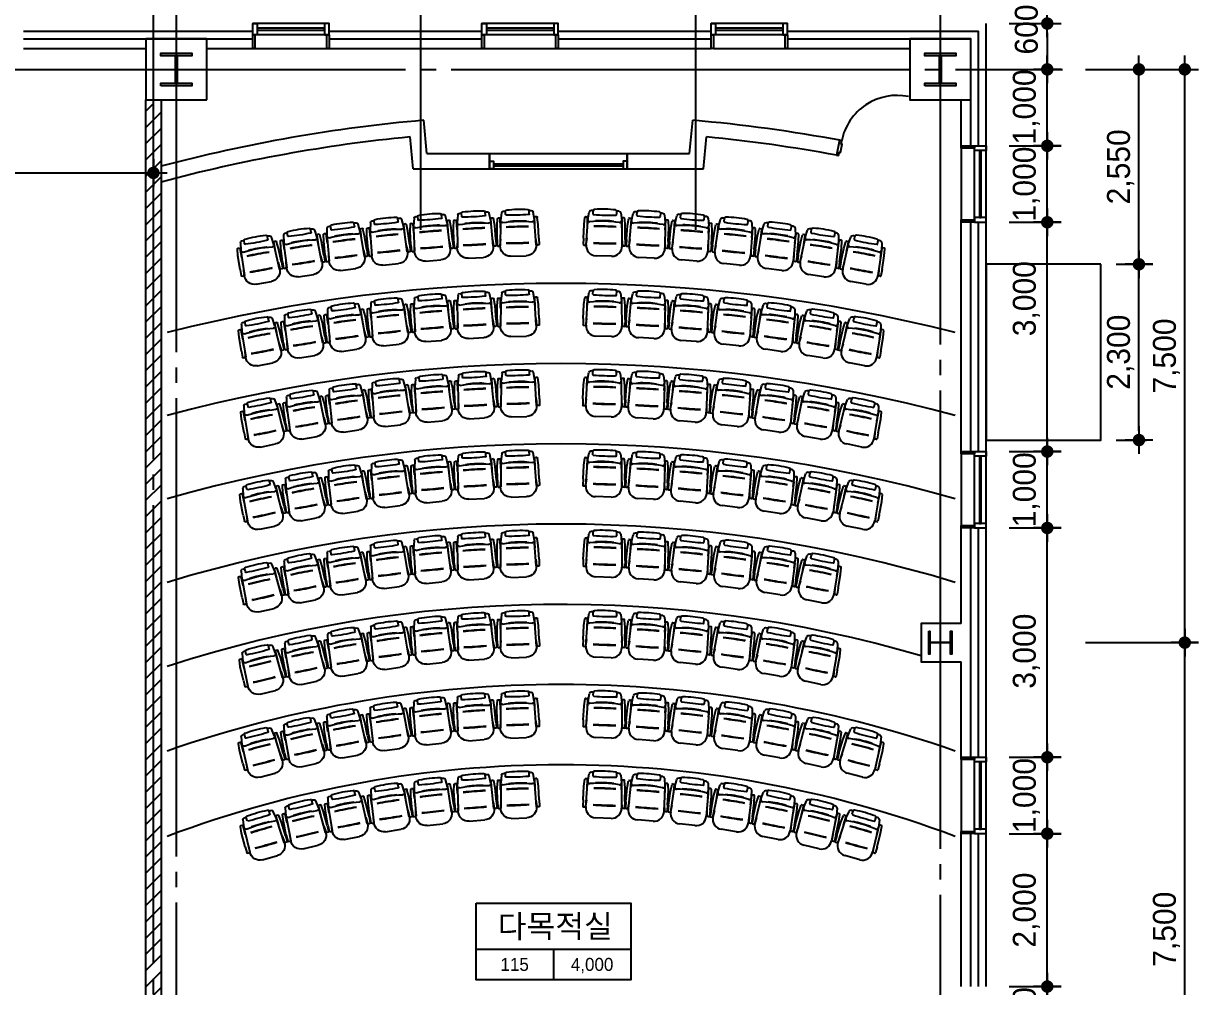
# Model space of a CAD drawing. Extents: x 13990145 to 14069640, y -1806033 to -1750552.
# Drawn here: x 14053440 to 14068820, y -1772129 to -1759529 of the extents above; entities that cross this region are included whole.
import ezdxf
from ezdxf.enums import TextEntityAlignment as Align

# ---------------------------------------------------------------- set-up
doc = ezdxf.new("R2010")
doc.units = 0
doc.header["$LTSCALE"] = 100
doc.header["$MEASUREMENT"] = 0
doc.header["$PDSIZE"] = -10
doc.linetypes.add('CEN', pattern=[66, 60, -2, 2, -2])
doc.layers.get('0').update_dxf_attribs({"linetype": 'CONTINUOUS'})
doc.layers.get('Defpoints').update_dxf_attribs({"linetype": 'CONTINUOUS'})
for name, color, linetype in [('0-내벽고정식', 7, 'CONTINUOUS'), ('CEN', 1, 'CEN'), ('COL', 2, 'CONTINUOUS'), ('col2', 3, 'CONTINUOUS'), ('DIM', 7, 'CONTINUOUS'), ('EL-3', 7, 'CONTINUOUS'), ('HAT', 5, 'CONTINUOUS'), ('K-FURNITURE', 6, 'CONTINUOUS'), ('plan', 30, 'CONTINUOUS'), ('TEXT1', 7, 'CONTINUOUS'), ('WALL-1', 7, 'CONTINUOUS'), ('WALL-UNKNOWN', 3, 'CONTINUOUS'), ('WALLBR', 3, 'CONTINUOUS'), ('WID', 4, 'CONTINUOUS')]:
    doc.layers.add(name, color=color, linetype=linetype)
doc.styles.add('HY울를도M', font='HYWULM.TTF')
doc.styles.add('굴림', font='H2HDRM.TTF')
doc.dimstyles.new('DIM50', dxfattribs={"dimscale": 50, "dimtxt": 3, "dimasz": 1.2, "dimexe": 1, "dimexo": 1, "dimgap": 0.6, "dimtad": 1, "dimdec": 4, "dimzin": 0, "dimdsep": 46, "dimlunit": 6, "dimtxsty": '굴림', "dimblk": 'DOTT', "dimcen": 0.09, "dimadec": 0, "dimazin": 0, "dimtfac": 1, "dimtdec": 4, "dimtofl": 0, "dimtmove": 2, "dimatfit": 2, "dimldrblk": 'DOTT', "dimfxl": 1, "dimtolj": 1, "dimtzin": 0, "dimarcsym": 0})

# ---------------------------------------------------------------- blocks, each defined once
blk = doc.blocks.new('DOTT')
for p, q in [((0, 1.5), (0, -1.5)), ((-1.5, 0), (1.5, 0))]:
    blk.add_line(p, q)
at = {"color": 6, "const_width": 0.68}
blk.add_lwpolyline([(-0.34, 0, 1), (0.34, 0, 1)], format="xyb", close=True, dxfattribs=at)
blk = doc.blocks.new('*D45')
at = {"layer": 'Defpoints', "color": 0, "lineweight": -3}
for p in [(14067040, -1760129), (14068640, -1760129), (14067040, -1767629)]:
    blk.add_point(p, dxfattribs=at)
at = {"layer": 'DIM', "color": 7, "lineweight": -2}
for p, q in [((14067340, -1760129), (14068740, -1760129)), ((14068640, -1767509), (14068640, -1760249)), ((14067340, -1767629), (14068740, -1767629))]:
    blk.add_line(p, q, dxfattribs=at)
at = {"layer": 'DIM', "color": 7, "lineweight": -2, "xscale": 120, "yscale": 120, "zscale": 120}
for p, rotation in [((14068640, -1760129), 90), ((14068640, -1767629), 270)]:
    blk.add_blockref('DOTT', p, dxfattribs=dict(at, rotation=rotation))
at = {"layer": 'DIM', "color": 3, "insert": (14068401, -1763879), "char_height": 300, "attachment_point": 5, "rotation": 90, "style": '굴림'}
blk.add_mtext('\\A1;7,500', dxfattribs=at)
blk = doc.blocks.new('*D46')
at = {"layer": 'Defpoints', "color": 0, "lineweight": -3}
for p in [(14067040, -1767629), (14068640, -1767629), (14067040, -1775129)]:
    blk.add_point(p, dxfattribs=at)
at = {"layer": 'DIM', "color": 7, "lineweight": -2}
for p, q in [((14067340, -1767629), (14068740, -1767629)), ((14068640, -1775009), (14068640, -1767749)), ((14067340, -1775129), (14068740, -1775129))]:
    blk.add_line(p, q, dxfattribs=at)
at = {"layer": 'DIM', "color": 7, "lineweight": -2, "xscale": 120, "yscale": 120, "zscale": 120}
for p, rotation in [((14068640, -1767629), 90), ((14068640, -1775129), 270)]:
    blk.add_blockref('DOTT', p, dxfattribs=dict(at, rotation=rotation))
at = {"layer": 'DIM', "color": 3, "insert": (14068401, -1771379), "char_height": 300, "attachment_point": 5, "rotation": 90, "style": '굴림'}
blk.add_mtext('\\A1;7,500', dxfattribs=at)
blk = doc.blocks.new('aw-1000-325')
at = {"layer": 'WID', "color": 8}
for p, q in [((970, 325), (0, 325)), ((0, 150), (1000, 150)), ((0, 0), (1000, 0))]:
    blk.add_line(p, q, dxfattribs=at)
at = {"layer": 'WID'}
for points in [[(0, 325), (30, 325), (30, 150), (0, 150)], [(970, 325), (1000, 325), (1000, 150), (970, 150)], [(60, 150), (0, 150), (0, 0), (60, 0)], [(60, 63), (940, 63), (940, 87), (60, 87)], [(940, 150), (1000, 150), (1000, 0), (940, 0)]]:
    blk.add_lwpolyline(points, close=True, dxfattribs=at)
blk = doc.blocks.new('*D128')
at = {"layer": 'Defpoints', "color": 0, "lineweight": -3}
for p in [(14066040, -1759529), (14066040, -1760129), (14066840, -1760129)]:
    blk.add_point(p, dxfattribs=at)
at = {"layer": 'DIM', "color": 7, "lineweight": -2}
for p, q in [((14066340, -1759529), (14066940, -1759529)), ((14066840, -1759649), (14066840, -1760009)), ((14066340, -1760129), (14066940, -1760129))]:
    blk.add_line(p, q, dxfattribs=at)
at = {"layer": 'DIM', "color": 7, "lineweight": -2, "xscale": 120, "yscale": 120, "zscale": 120}
for p, rotation in [((14066840, -1759529), 90), ((14066840, -1760129), 270)]:
    blk.add_blockref('DOTT', p, dxfattribs=dict(at, rotation=rotation))
at = {"layer": 'DIM', "color": 3, "insert": (14066567, -1759607), "char_height": 300, "attachment_point": 5, "rotation": 90, "style": '굴림'}
blk.add_mtext('\\A1;600', dxfattribs=at)
blk = doc.blocks.new('*D129')
at = {"layer": 'Defpoints', "color": 0, "lineweight": -3}
for p in [(14066040, -1760129), (14066840, -1760129), (14066040, -1761129)]:
    blk.add_point(p, dxfattribs=at)
at = {"layer": 'WALL-1', "color": 7, "lineweight": -2}
for p, q in [((14066340, -1760129), (14066940, -1760129)), ((14066840, -1761009), (14066840, -1760249)), ((14066340, -1761129), (14066940, -1761129))]:
    blk.add_line(p, q, dxfattribs=at)
at = {"layer": 'WALL-1', "color": 7, "lineweight": -2, "xscale": 120, "yscale": 120, "zscale": 120}
for p, rotation in [((14066840, -1760129), 90), ((14066840, -1761129), 270)]:
    blk.add_blockref('DOTT', p, dxfattribs=dict(at, rotation=rotation))
at = {"layer": 'WALL-1', "color": 3, "insert": (14066567, -1760620), "char_height": 300, "attachment_point": 5, "rotation": 90, "style": '굴림'}
blk.add_mtext('\\A1;1,000', dxfattribs=at)
blk = doc.blocks.new('*D142')
at = {"layer": 'Defpoints', "color": 0, "lineweight": -3}
for p in [(14066040, -1761129), (14066840, -1761129), (14066040, -1762129)]:
    blk.add_point(p, dxfattribs=at)
at = {"layer": 'WALL-1', "color": 7, "lineweight": -2}
for p, q in [((14066340, -1761129), (14066940, -1761129)), ((14066840, -1762009), (14066840, -1761249)), ((14066340, -1762129), (14066940, -1762129))]:
    blk.add_line(p, q, dxfattribs=at)
at = {"layer": 'WALL-1', "color": 7, "lineweight": -2, "xscale": 120, "yscale": 120, "zscale": 120}
for p, rotation in [((14066840, -1761129), 90), ((14066840, -1762129), 270)]:
    blk.add_blockref('DOTT', p, dxfattribs=dict(at, rotation=rotation))
at = {"layer": 'WALL-1', "color": 3, "insert": (14066567, -1761630), "char_height": 300, "attachment_point": 5, "rotation": 90, "style": '굴림'}
blk.add_mtext('\\A1;1,000', dxfattribs=at)
blk = doc.blocks.new('*D148')
at = {"layer": 'Defpoints', "color": 0, "lineweight": -3}
for p in [(14067440, -1762679), (14068040, -1762679), (14067440, -1764979)]:
    blk.add_point(p, dxfattribs=at)
at = {"layer": 'WALL-1', "color": 7, "lineweight": -2}
for p, q in [((14067740, -1762679), (14068140, -1762679)), ((14068040, -1764859), (14068040, -1762799)), ((14067740, -1764979), (14068140, -1764979))]:
    blk.add_line(p, q, dxfattribs=at)
at = {"layer": 'WALL-1', "color": 7, "lineweight": -2, "xscale": 120, "yscale": 120, "zscale": 120}
for p, rotation in [((14068040, -1762679), 90), ((14068040, -1764979), 270)]:
    blk.add_blockref('DOTT', p, dxfattribs=dict(at, rotation=rotation))
at = {"layer": 'WALL-1', "color": 3, "insert": (14067800, -1763829), "char_height": 300, "attachment_point": 5, "rotation": 90, "style": '굴림'}
blk.add_mtext('\\A1;2,300', dxfattribs=at)
blk = doc.blocks.new('*D149')
at = {"layer": 'Defpoints', "color": 0, "lineweight": -3}
for p in [(14067440, -1760129), (14068040, -1760129), (14067440, -1762679)]:
    blk.add_point(p, dxfattribs=at)
at = {"layer": 'WALL-1', "color": 7, "lineweight": -2}
for p, q in [((14067740, -1760129), (14068140, -1760129)), ((14068040, -1762559), (14068040, -1760249)), ((14067740, -1762679), (14068140, -1762679))]:
    blk.add_line(p, q, dxfattribs=at)
at = {"layer": 'WALL-1', "color": 7, "lineweight": -2, "xscale": 120, "yscale": 120, "zscale": 120}
for p, rotation in [((14068040, -1760129), 90), ((14068040, -1762679), 270)]:
    blk.add_blockref('DOTT', p, dxfattribs=dict(at, rotation=rotation))
at = {"layer": 'WALL-1', "color": 3, "insert": (14067800, -1761404), "char_height": 300, "attachment_point": 5, "rotation": 90, "style": '굴림'}
blk.add_mtext('\\A1;2,550', dxfattribs=at)
blk = doc.blocks.new('*D157')
at = {"layer": 'Defpoints', "color": 0, "lineweight": -3}
for p in [(14066040, -1762129), (14066840, -1762129), (14066040, -1765129)]:
    blk.add_point(p, dxfattribs=at)
at = {"layer": 'DIM', "color": 7, "lineweight": -2}
for p, q in [((14066340, -1762129), (14066940, -1762129)), ((14066840, -1765009), (14066840, -1762249)), ((14066340, -1765129), (14066940, -1765129))]:
    blk.add_line(p, q, dxfattribs=at)
at = {"layer": 'DIM', "color": 7, "lineweight": -2, "xscale": 120, "yscale": 120, "zscale": 120}
for p, rotation in [((14066840, -1762129), 90), ((14066840, -1765129), 270)]:
    blk.add_blockref('DOTT', p, dxfattribs=dict(at, rotation=rotation))
at = {"layer": 'DIM', "color": 3, "insert": (14066567, -1763129), "char_height": 300, "attachment_point": 5, "rotation": 90, "style": '굴림'}
blk.add_mtext('\\A1;3,000', dxfattribs=at)
blk = doc.blocks.new('*D158')
at = {"layer": 'Defpoints', "color": 0, "lineweight": -3}
for p in [(14066040, -1772129), (14066840, -1772129), (14066040, -1773129)]:
    blk.add_point(p, dxfattribs=at)
at = {"layer": 'DIM', "color": 7, "lineweight": -2}
for p, q in [((14066340, -1772129), (14066940, -1772129)), ((14066840, -1773009), (14066840, -1772249)), ((14066340, -1773129), (14066940, -1773129))]:
    blk.add_line(p, q, dxfattribs=at)
at = {"layer": 'DIM', "color": 7, "lineweight": -2, "xscale": 120, "yscale": 120, "zscale": 120}
for p, rotation in [((14066840, -1772129), 90), ((14066840, -1773129), 270)]:
    blk.add_blockref('DOTT', p, dxfattribs=dict(at, rotation=rotation))
at = {"layer": 'DIM', "color": 3, "insert": (14066567, -1772629), "char_height": 300, "attachment_point": 5, "rotation": 90, "style": '굴림'}
blk.add_mtext('\\A1;1,000', dxfattribs=at)
blk = doc.blocks.new('*D216')
at = {"layer": 'Defpoints', "color": 0, "lineweight": -3}
for p in [(14066040, -1765129), (14066840, -1765129), (14066040, -1766129)]:
    blk.add_point(p, dxfattribs=at)
at = {"layer": 'WALL-1', "color": 7, "lineweight": -2}
for p, q in [((14066340, -1765129), (14066940, -1765129)), ((14066840, -1766009), (14066840, -1765249)), ((14066340, -1766129), (14066940, -1766129))]:
    blk.add_line(p, q, dxfattribs=at)
at = {"layer": 'WALL-1', "color": 7, "lineweight": -2, "xscale": 120, "yscale": 120, "zscale": 120}
for p, rotation in [((14066840, -1765129), 90), ((14066840, -1766129), 270)]:
    blk.add_blockref('DOTT', p, dxfattribs=dict(at, rotation=rotation))
at = {"layer": 'WALL-1', "color": 3, "insert": (14066567, -1765630), "char_height": 300, "attachment_point": 5, "rotation": 90, "style": '굴림'}
blk.add_mtext('\\A1;1,000', dxfattribs=at)
blk = doc.blocks.new('*D217')
at = {"layer": 'Defpoints', "color": 0, "lineweight": -3}
for p in [(14066040, -1766129), (14066840, -1766129), (14066040, -1769129)]:
    blk.add_point(p, dxfattribs=at)
at = {"layer": 'WALL-1', "color": 7, "lineweight": -2}
for p, q in [((14066340, -1766129), (14066940, -1766129)), ((14066840, -1769009), (14066840, -1766249)), ((14066340, -1769129), (14066940, -1769129))]:
    blk.add_line(p, q, dxfattribs=at)
at = {"layer": 'WALL-1', "color": 7, "lineweight": -2, "xscale": 120, "yscale": 120, "zscale": 120}
for p, rotation in [((14066840, -1766129), 90), ((14066840, -1769129), 270)]:
    blk.add_blockref('DOTT', p, dxfattribs=dict(at, rotation=rotation))
at = {"layer": 'WALL-1', "color": 3, "insert": (14066567, -1767741), "char_height": 300, "attachment_point": 5, "rotation": 90, "style": '굴림'}
blk.add_mtext('\\A1;3,000', dxfattribs=at)
blk = doc.blocks.new('*D218')
at = {"layer": 'Defpoints', "color": 0, "lineweight": -3}
for p in [(14066040, -1769129), (14066840, -1769129), (14066040, -1770129)]:
    blk.add_point(p, dxfattribs=at)
at = {"layer": 'WALL-1', "color": 7, "lineweight": -2}
for p, q in [((14066340, -1769129), (14066940, -1769129)), ((14066840, -1770009), (14066840, -1769249)), ((14066340, -1770129), (14066940, -1770129))]:
    blk.add_line(p, q, dxfattribs=at)
at = {"layer": 'WALL-1', "color": 7, "lineweight": -2, "xscale": 120, "yscale": 120, "zscale": 120}
for p, rotation in [((14066840, -1769129), 90), ((14066840, -1770129), 270)]:
    blk.add_blockref('DOTT', p, dxfattribs=dict(at, rotation=rotation))
at = {"layer": 'WALL-1', "color": 3, "insert": (14066567, -1769630), "char_height": 300, "attachment_point": 5, "rotation": 90, "style": '굴림'}
blk.add_mtext('\\A1;1,000', dxfattribs=at)
blk = doc.blocks.new('*D219')
at = {"layer": 'Defpoints', "color": 0, "lineweight": -3}
for p in [(14066040, -1770129), (14066840, -1770129), (14066040, -1772129)]:
    blk.add_point(p, dxfattribs=at)
at = {"layer": 'DIM', "color": 7, "lineweight": -2}
for p, q in [((14066340, -1770129), (14066940, -1770129)), ((14066840, -1772009), (14066840, -1770249)), ((14066340, -1772129), (14066940, -1772129))]:
    blk.add_line(p, q, dxfattribs=at)
at = {"layer": 'DIM', "color": 7, "lineweight": -2, "xscale": 120, "yscale": 120, "zscale": 120}
for p, rotation in [((14066840, -1770129), 90), ((14066840, -1772129), 270)]:
    blk.add_blockref('DOTT', p, dxfattribs=dict(at, rotation=rotation))
at = {"layer": 'DIM', "color": 3, "insert": (14066567, -1771129), "char_height": 300, "attachment_point": 5, "rotation": 90, "style": '굴림'}
blk.add_mtext('\\A1;2,000', dxfattribs=at)
blk = doc.blocks.new('TT1')
at = {"layer": 'TEXT1'}
for p, q in [((-1013, -600), (1013, -600)), ((0, -600), (0, -1000))]:
    blk.add_line(p, q, dxfattribs=at)
blk.add_lwpolyline([(-1013, 0), (1013, 0), (1013, -1000), (-1013, -1000)], close=True, dxfattribs=at)
blk = doc.blocks.new('1')
at = {"layer": 'K-FURNITURE'}
for p, q in [((231911, -6452), (231928, -6452)), ((231953, -6751), (231942, -6455)), ((232074, -6315), (232278, -6315)), ((232410, -6455), (232399, -6751)), ((232442, -6452), (232424, -6452)), ((231902, -6541), (231902, -6461)), ((231902, -6541), (231906, -6723)), ((231946, -6542), (231937, -6460)), ((232406, -6542), (232415, -6460)), ((232450, -6541), (232446, -6723)), ((232450, -6541), (232450, -6461)), ((231906, -6723), (231916, -6814)), ((231950, -6692), (231951, -6813)), ((232056, -6766), (232056, -6772)), ((232296, -6766), (232296, -6772)), ((232402, -6692), (232401, -6813)), ((232446, -6723), (232436, -6814)), ((231925, -6822), (231942, -6822)), ((231970, -6886), (231955, -6786)), ((232021, -6863), (232021, -6905)), ((232331, -6863), (232331, -6905)), ((232397, -6786), (232382, -6886)), ((232428, -6822), (232410, -6822))]:
    blk.add_line(p, q, dxfattribs=at)
for centre, radius, start, end in [((231911, -6461), 8.86, 90, 180), ((231928, -6461), 8.86, 5.9772, 90), ((232074, -6448), 133, 90, 183.2923), ((232278, -6448), 133, 356.7077, 90), ((232424, -6461), 8.86, 90, 174.0228), ((232442, -6461), 8.86, 0, 90), ((232176, -10900), 4421, 88.1813, 92.009), ((232176, -10906), 4421, 88.1813, 92.009), ((231980, -6750), 26.6, 182.2827, 224.1989), ((231981, -6785), 26.6, 90, 182.2827), ((232176, -5210), 1561, 262.8338, 277.1662), ((232176, -2279), 4421, 268.0464, 271.8183), ((232176, -2284), 4421, 268.0464, 271.8183), ((232371, -6785), 26.6, 357.7173, 90), ((232372, -6750), 26.6, 315.8011, 357.7173), ((231925, -6813), 8.86, 186.0115, 270), ((231942, -6813), 8.86, 270, 0.446), ((231996, -6881), 26.6, 190.7944, 262.8207), ((232176, -5342), 1575, 263.3327, 264.3975), ((232030, -6863), 8.86, 92.9552, 180), ((232039, -6905), 17.7, 180, 264.956), ((232176, -9688), 2837, 87.0448, 92.9552), ((232175, -5216), 1561, 265.6345, 274.4259), ((232313, -6905), 17.7, 275.044, 0), ((232322, -6863), 8.86, 0, 87.0448), ((232176, -5342), 1575, 275.6025, 276.6673), ((232356, -6881), 26.6, 277.1793, 349.2056), ((232410, -6813), 8.86, 179.554, 270), ((232428, -6813), 8.86, 270, 353.9885), ((232176, -5353), 1575, 264.956, 275.044)]:
    blk.add_arc(centre, radius, start, end, dxfattribs=at)
blk = doc.blocks.new('*D283')
at = {"layer": 'Defpoints', "color": 0, "lineweight": -3}
for p in [(14043640, -1761329), (14055140, -1761483), (14055140, -1762033)]:
    blk.add_point(p, dxfattribs=at)
at = {"layer": 'DIM', "color": 7, "lineweight": -2}
for p, q in [((14055140, -1761733), (14055140, -1761383)), ((14043640, -1761629), (14043640, -1761583)), ((14043760, -1761483), (14055020, -1761483))]:
    blk.add_line(p, q, dxfattribs=at)
at = {"layer": 'DIM', "color": 7, "lineweight": -2, "xscale": 120, "yscale": 120, "zscale": 120, "rotation": 180}
blk.add_blockref('DOTT', (14043640, -1761483), dxfattribs=at)
at = {"layer": 'DIM', "color": 7, "lineweight": -2, "xscale": 120, "yscale": 120, "zscale": 120}
blk.add_blockref('DOTT', (14055140, -1761483), dxfattribs=at)
at = {"layer": 'DIM', "color": 3, "insert": (14049390, -1761244), "char_height": 300, "attachment_point": 5, "style": '굴림'}
blk.add_mtext('\\A1;11,500', dxfattribs=at)

msp = doc.modelspace()

# ---------------------------------------------------------------- hatches: boundary and pattern name
at = {"layer": 'HAT', "lineweight": -3, "ltscale": 200}
h = msp.add_hatch(dxfattribs=at)
h.set_pattern_fill('_USER,N', color=256, scale=150, angle=45, style=0, pattern_type=0)
h.set_pattern_definition([(45, (1315193.02, -3034361.96), (-106.0660172, 106.0660172), [])])
h.paths.add_polyline_path([(14055039.53431, -1774773.57588), (14055239.53431, -1774773.57588), (14055239.53431, -1760573.57588), (14055039.53431, -1760573.57588)])

# ---------------------------------------------------------------- linework, layer by layer
at = {"layer": '0-내벽고정식'}
for p, q in [((14053439.53431, -1759853.57588), (14055039.53431, -1759853.57588)), ((14055839.53431, -1759853.57588), (14056469.53431, -1759853.57588)), ((14057409.53431, -1759853.57588), (14059469.53431, -1759853.57588)), ((14060409.53431, -1759853.57588), (14062439.53431, -1759853.57588)), ((14063439.53431, -1759853.57588), (14065039.53431, -1759853.57588)), ((14065714.53431, -1761158.57588), (14065714.53431, -1760528.57588)), ((14065714.53431, -1765128.57588), (14065714.53431, -1762098.57588)), ((14065714.53431, -1767378.57588), (14065714.53431, -1766128.57588)), ((14065714.53431, -1769128.57588), (14065714.53431, -1767878.57588)), ((14065714.53431, -1772128.57588), (14065714.53431, -1770128.57588))]:
    msp.add_line(p, q, dxfattribs=at)
msp.add_lwpolyline([(14065714.53431, -1767378.57588), (14065189.53431, -1767378.57588), (14065189.53431, -1767878.57588), (14065714.53431, -1767878.57588)], dxfattribs=at)
at = {"layer": 'CEN', "linetype": 'CEN'}
for p, q in [((14055139.53431, -1785028.57588), (14055139.53431, -1757728.57588)), ((14058639.53431, -1762228.57588), (14058639.53431, -1757728.57588)), ((14058639.53431, -1762228.57588), (14058639.53431, -1757728.57588)), ((14062239.53431, -1762228.57588), (14062239.53431, -1757728.57588)), ((14062239.53431, -1762228.57588), (14062239.53431, -1757728.57588)), ((14065439.53431, -1757728.57588), (14065439.53431, -1790956.0122)), ((14055439.53431, -1757828.57588), (14055439.53431, -1798528.57588)), ((14055439.53431, -1757828.57588), (14055439.53431, -1798528.57588)), ((13993039.53431, -1760128.57588), (14067039.53431, -1760128.57588)), ((13993039.53431, -1760128.57588), (14067039.53431, -1760128.57588))]:
    msp.add_line(p, q, dxfattribs=at)
at = {"layer": 'COL'}
for points in [[(14055839.53431, -1760528.57588), (14055839.53431, -1759728.57588), (14055039.53431, -1759728.57588), (14055039.53431, -1760528.57588)], [(14065839.53431, -1760528.57588), (14065839.53431, -1759728.57588), (14065039.53431, -1759728.57588), (14065039.53431, -1760528.57588)]]:
    msp.add_lwpolyline(points, close=True, dxfattribs=at)
at = {"layer": 'col2'}
for points in [[(14055236.03431, -1760342.57588), (14055236.03431, -1760307.57588), (14055429.53431, -1760307.57588), (14055429.53431, -1759949.57588), (14055236.03431, -1759949.57588), (14055236.03431, -1759914.57588), (14055643.03431, -1759914.57588), (14055643.03431, -1759949.57588), (14055449.53431, -1759949.57588), (14055449.53431, -1760307.57588), (14055643.03431, -1760307.57588), (14055643.03431, -1760342.57588)], [(14065236.03431, -1760342.57588), (14065236.03431, -1760307.57588), (14065429.53431, -1760307.57588), (14065429.53431, -1759949.57588), (14065236.03431, -1759949.57588), (14065236.03431, -1759914.57588), (14065643.03431, -1759914.57588), (14065643.03431, -1759949.57588), (14065449.53431, -1759949.57588), (14065449.53431, -1760307.57588), (14065643.03431, -1760307.57588), (14065643.03431, -1760342.57588)], [(14065289.53431, -1767478.57588), (14065304.53431, -1767478.57588), (14065304.53431, -1767623.57588), (14065574.53431, -1767623.57588), (14065574.53431, -1767478.57588), (14065589.53431, -1767478.57588), (14065589.53431, -1767778.57588), (14065574.53431, -1767778.57588), (14065574.53431, -1767633.57588), (14065304.53431, -1767633.57588), (14065304.53431, -1767778.57588), (14065289.53431, -1767778.57588)]]:
    msp.add_lwpolyline(points, close=True, dxfattribs=at)
at = {"layer": 'EL-3'}
msp.add_lwpolyline([(14067539.53431, -1762678.57588), (14066039.53431, -1762678.57588), (14066039.53431, -1764978.57588), (14067539.53431, -1764978.57588)], close=True, dxfattribs=at)
at = {"layer": 'plan'}
for p, q in [((14059539.53431, -1761228.57588), (14059539.53431, -1761428.57588)), ((14059539.53431, -1761428.57588), (14059539.53431, -1761228.57588)), ((14059539.53431, -1761228.57588), (14061339.53431, -1761228.57588)), ((14059539.53431, -1761228.57588), (14059539.53431, -1761428.57588)), ((14059539.53431, -1761428.57588), (14059539.53431, -1761228.57588)), ((14059539.53431, -1761228.57588), (14061339.53431, -1761228.57588)), ((14061339.53431, -1761228.57588), (14061339.53431, -1761428.57588)), ((14061339.53431, -1761428.57588), (14061339.53431, -1761228.57588)), ((14061339.53431, -1761228.57588), (14061339.53431, -1761428.57588)), ((14061339.53431, -1761428.57588), (14061339.53431, -1761228.57588)), ((14059539.53431, -1761428.57588), (14061339.53431, -1761428.57588)), ((14059539.53431, -1761428.57588), (14061339.53431, -1761428.57588))]:
    msp.add_line(p, q, dxfattribs=at)
at = {"layer": 'WALL-1', "color": 4}
for p, q in [((14066039.53431, -1765128.57588), (14066039.53431, -1759528.57588)), ((14065839.53431, -1761128.57588), (14065839.53431, -1759728.57588)), ((14065939.53431, -1761128.57588), (14065939.53431, -1759628.57588)), ((14065839.53431, -1765128.57588), (14065839.53431, -1762128.57588)), ((14065939.53431, -1765128.57588), (14065939.53431, -1762128.57588)), ((14066039.53431, -1765128.57588), (14066039.53431, -1762128.57588)), ((14065839.53431, -1769128.57588), (14065839.53431, -1766128.57588)), ((14065939.53431, -1769128.57588), (14065939.53431, -1766128.57588)), ((14066039.53431, -1769128.57588), (14066039.53431, -1766128.57588)), ((14065839.53431, -1772128.57588), (14065839.53431, -1770128.57588)), ((14065939.53431, -1772128.57588), (14065939.53431, -1770128.57588)), ((14066039.53431, -1772128.57588), (14066039.53431, -1770128.57588))]:
    msp.add_line(p, q, dxfattribs=at)
at = {"layer": 'WALL-UNKNOWN', "color": 4}
for p, q in [((14053439.53431, -1759628.57588), (14056439.53431, -1759628.57588)), ((14053439.53431, -1759728.57588), (14056439.53431, -1759728.57588)), ((14057439.53431, -1759628.57588), (14059439.53431, -1759628.57588)), ((14057439.53431, -1759728.57588), (14059439.53431, -1759728.57588)), ((14060439.53431, -1759628.57588), (14062439.53431, -1759628.57588)), ((14060439.53431, -1759728.57588), (14062439.53431, -1759728.57588)), ((14063439.53431, -1759628.57588), (14065939.53431, -1759628.57588)), ((14063439.53431, -1759728.57588), (14065039.53431, -1759728.57588)), ((14063439.53431, -1759728.57588), (14065839.53431, -1759728.57588))]:
    msp.add_line(p, q, dxfattribs=at)
at = {"layer": 'WALLBR'}
for p, q in [((14058721.04854, -1761228.57588), (14058678.90414, -1760794.70329)), ((14058721.04854, -1761228.57588), (14058678.90414, -1760794.70329)), ((14062158.02009, -1761228.57588), (14062200.16449, -1760794.70329)), ((14062158.02009, -1761228.57588), (14062200.16449, -1760794.70329)), ((14058539.53431, -1761428.57588), (14058499.08173, -1761012.12043)), ((14058539.53431, -1761428.57588), (14058499.08173, -1761012.12043)), ((14062339.53431, -1761428.57588), (14062379.9869, -1761012.12043)), ((14062339.53431, -1761428.57588), (14062379.9869, -1761012.12043)), ((14058721.04854, -1761228.57588), (14059539.53431, -1761228.57588)), ((14058721.04854, -1761228.57588), (14059539.53431, -1761228.57588)), ((14061339.53431, -1761228.57588), (14062158.02009, -1761228.57588)), ((14061339.53431, -1761228.57588), (14062158.02009, -1761228.57588)), ((14058539.53431, -1761428.57588), (14059539.53431, -1761428.57588)), ((14058539.53431, -1761428.57588), (14059539.53431, -1761428.57588)), ((14061339.53431, -1761428.57588), (14062339.53431, -1761428.57588)), ((14061339.53431, -1761428.57588), (14062339.53431, -1761428.57588))]:
    msp.add_line(p, q, dxfattribs=at)
for points in [[(14055039.53431, -1774728.57588), (14055039.53431, -1760528.57588)], [(14055239.53431, -1760528.57588), (14055239.53431, -1774728.57588)]]:
    msp.add_lwpolyline(points, dxfattribs=at)
for radius, start, end in [(20270.79529, 94.982732249, 104.864067439), (20270.79529, 94.982732249, 104.864067439), (20270.79529, 79.453971144, 85.017267751), (20270.79529, 79.453971144, 85.017267751), (20070.79529, 95.548045062, 105.015652107), (20070.79529, 95.548045062, 105.015652107), (20070.79529, 79.549601674, 84.451954938), (20070.79529, 79.549601674, 84.451954938)]:
    msp.add_arc((14060439.53431, -1780988.89363), radius, start, end, dxfattribs=at)
at = {"layer": 'WID'}
for p, q in [((14059589.53431, -1761366.57588), (14061289.53431, -1761366.57588)), ((14059589.53431, -1761366.57588), (14061289.53431, -1761366.57588)), ((14059589.53431, -1761390.57588), (14061289.53431, -1761390.57588)), ((14059589.53431, -1761390.57588), (14061289.53431, -1761390.57588))]:
    msp.add_line(p, q, dxfattribs=at)
msp.add_lwpolyline([(14064080.06029, -1761251.02661), (14064080.06029, -1761251.02661), (14064109.45313, -1761257.03173), (14064118.46081, -1761212.94249), (14064133.15722, -1761215.94505), (14064155.176, -1761108.17133), (14064140.47958, -1761105.16877), (14064149.48726, -1761061.07953), (14064120.09443, -1761055.07441), (14064080.06029, -1761251.02661)], dxfattribs=at)
msp.add_lwpolyline([(14064080.06029, -1761251.02661), (14064080.06029, -1761251.02661), (14064109.45313, -1761257.03173), (14064118.46081, -1761212.94249), (14064133.15722, -1761215.94505), (14064155.176, -1761108.17133), (14064140.47958, -1761105.16877), (14064149.48726, -1761061.07953), (14064120.09443, -1761055.07441), (14064080.06029, -1761251.02661)], dxfattribs=at)
for points in [[(14059539.53431, -1761328.57588), (14059589.53431, -1761328.57588), (14059589.53431, -1761428.57588), (14059539.53431, -1761428.57588)], [(14059539.53431, -1761328.57588), (14059589.53431, -1761328.57588), (14059589.53431, -1761428.57588), (14059539.53431, -1761428.57588)], [(14061339.53431, -1761328.57588), (14061289.53431, -1761328.57588), (14061289.53431, -1761428.57588), (14061339.53431, -1761428.57588)], [(14061339.53431, -1761328.57588), (14061289.53431, -1761328.57588), (14061289.53431, -1761428.57588), (14061339.53431, -1761428.57588)]]:
    msp.add_lwpolyline(points, close=True, dxfattribs=at)
for centre, radius, start, end in [((14064874.51043, -1761209.20584), 740, 78.453059187, 168.453059193), ((14064874.51043, -1761209.20584), 740, 78.453059187, 168.453059193), ((14060477.03431, -1783911.58369), 20983.12162, 75.771310053, 104.228689947), ((14060477.03432, -1783911.58369), 19933.12162, 75.004676485, 104.995323515), ((14060477.03432, -1783911.58369), 18883.12162, 74.149542918, 105.850457082), ((14060477.03432, -1783911.58369), 17833.12162, 73.189391565, 106.810608435), ((14060477.03432, -1783911.58369), 16783.12162, 73.692756327, 107.896758693), ((14060477.03432, -1783911.58369), 15733.12162, 70.863996941, 109.136003059), ((14060477.03432, -1783911.58369), 14683.12162, 69.435987148, 110.564012852)]:
    msp.add_arc(centre, radius, start, end, dxfattribs=at)

# ---------------------------------------------------------------- block references
at = {"layer": 'K-FURNITURE', "xscale": -1}
for p, rotation in [((13828001.53258, -1793230.47864), 185.9999999567405), ((13827837.2559, -1787141.7861), 184.4999999716671), ((13827832.4189, -1781050.87973), 183.000000047461), ((13827987.0249, -1774961.93395), 181.4999999874062), ((13828807.84546, -1805384.53511), 189.0000000121482), ((13828325.13636, -1799312.78448), 187.5000000140575), ((13829449.32904, -1811441.56924), 190.5000000232323), ((13828004.84268, -1776301.38281), 181.5714285518343), ((13828569.18515, -1801799.69528), 187.8571428694209), ((13828165.85375, -1795433.32079), 186.285714315281), ((13827937.26018, -1789058.27999), 184.7142857272925), ((13827883.57636, -1782679.36798), 183.1428571057166), ((13829146.951, -1808152.61485), 189.4285713727633), ((13829898.71671, -1814487.301), 190.9999999662097), ((13827941.40789, -1784307.57682), 183.285714271623), ((13828025.63878, -1777640.7717), 181.6428571064038), ((13828835.21152, -1804284.12162), 188.214285684107), ((13828346.36071, -1797634.72991), 186.5714285331345), ((13828048.3445, -1790974.05639), 184.9285713949985), ((13829514.49504, -1810916.76508), 189.8571429066581), ((13830383.65284, -1817527.20758), 191.5000000206677), ((13828184.19507, -1793236.57883), 185.2285714154767), ((13828008.0465, -1786167.33271), 183.4857142574654), ((13828046.9828, -1779095.99952), 181.7428571674658), ((13829180.89605, -1807342.65544), 188.7142856890493), ((13828575.26553, -1800297.19728), 186.9714285782908), ((13831033.39793, -1821362.03656), 192.1999999171271), ((13830000.5263, -1814366.43471), 190.4571428175938), ((13828346.09528, -1795671.48041), 185.5714286163646), ((13828086.9154, -1788142.50088), 183.7142857587004), ((13828071.86768, -1780609.07666), 181.8571428371187), ((13829595.50623, -1810684.48077), 189.2857142779647), ((13828849.13504, -1803188.10585), 187.4285714301689), ((13831814.85176, -1825585.00804), 193.0000000384611), ((13830584.42476, -1818152.73003), 191.1428571944291), ((13828528.81456, -1798104.74088), 185.9142857511046), ((13828177.84268, -1790117.05902), 183.9428570989826), ((13828101.86382, -1782122.03119), 181.9714285309497), ((13830053.75045, -1814020.26369), 189.8571429066581), ((13829154.36399, -1806075.62105), 187.8857142391264), ((13832669.45283, -1829793.2595), 193.7999999063831), ((13831225.90926, -1821929.26404), 191.8285714693184), ((13829541.33659, -1809420.11567), 188.4571428918989), ((13828757.46852, -1800882.8688), 186.3428572001392), ((13828289.09766, -1792322.51471), 184.2285714483891), ((13828136.8617, -1783750.70874), 182.114285683789), ((13830639.63458, -1817922.63147), 190.5714286102896), ((13832050.86711, -1826378.83961), 192.6857141837633), ((13833773.11272, -1834777.22656), 194.8000000847813), ((13828178.53639, -1785379.19413), 182.2571428495543), ((13829971.99532, -1812758.9929), 189.0285713829329), ((13829014.69883, -1803658.31181), 186.7714285856897), ((13828416.56981, -1794526.9891), 184.514285733134), ((13831286.97381, -1821814.91055), 191.2857142526126), ((13832957.59381, -1830812.01239), 193.5428571600588), ((13834981.26296, -1839736.33735), 195.7999999358212)]:
    msp.add_blockref('1', p, dxfattribs=dict(at, rotation=rotation))
at = {"layer": 'K-FURNITURE'}
for p, rotation in [((14292967.04374, -1774961.93395), 178.5000000125938), ((14293121.64974, -1781050.87973), 176.999999952539), ((14293116.81274, -1787141.7861), 175.5000000283329), ((14292952.53606, -1793230.47864), 174.0000000432595), ((14292628.93228, -1799312.78448), 172.4999999859425), ((14292146.22318, -1805384.53511), 170.9999999878518), ((14291504.7396, -1811441.56924), 169.4999999767677), ((14292949.22595, -1776301.38281), 178.4285714481657), ((14293070.49228, -1782679.36798), 176.8571428942834), ((14293016.80846, -1789058.27999), 175.2857142727076), ((14292788.21488, -1795433.32079), 173.714285684719), ((14292384.88349, -1801799.69528), 172.1428571305791), ((14291807.11764, -1808152.61485), 170.5714286272367), ((14291055.35193, -1814487.301), 169.0000000337903), ((14292928.42986, -1777640.7717), 178.3571428935962), ((14293012.66075, -1784307.57682), 176.714285728377), ((14292905.72414, -1790974.05639), 175.0714286050015), ((14292607.70793, -1797634.72991), 173.4285714668655), ((14292118.85712, -1804284.12162), 171.785714315893), ((14291439.5736, -1810916.76508), 170.1428570933419), ((14290570.4158, -1817527.20758), 168.4999999793324), ((14292907.08584, -1779095.99952), 178.2571428325342), ((14292946.02214, -1786167.33271), 176.5142857425346), ((14292769.87357, -1793236.57883), 174.7714285845233), ((14292378.80311, -1800297.19728), 173.0285714217092), ((14291773.17259, -1807342.65544), 171.2857143109507), ((14290953.54234, -1814366.43471), 169.5428571824062), ((14289920.67071, -1821362.03656), 167.8000000828729), ((14292882.20095, -1780609.07666), 178.1428571628813), ((14292867.15324, -1788142.50088), 176.2857142412996), ((14292607.97336, -1795671.48041), 174.4285713836355), ((14292104.9336, -1803188.10585), 172.5714285698311), ((14291358.56241, -1810684.48077), 170.7142857220353), ((14290369.64388, -1818152.73003), 168.8571428055709), ((14292852.20482, -1782122.03119), 178.0285714690503), ((14292776.22596, -1790117.05902), 176.0571429010175), ((14292425.25408, -1798104.74088), 174.0857142488954), ((14291799.70465, -1806075.62105), 172.1142857608736), ((14290900.31819, -1814020.26369), 170.1428570933419), ((14289728.15938, -1821929.26404), 168.1714285306816), ((14292817.20693, -1783750.70874), 177.885714316211), ((14292664.97098, -1792322.51471), 175.7714285516109), ((14292196.60012, -1800882.8688), 173.6571429059293), ((14291412.73205, -1809420.11567), 171.5428571081011), ((14290314.43406, -1817922.63147), 169.4285713897104), ((14288903.20153, -1826378.83961), 167.3142858162368), ((14287180.95592, -1834777.22656), 165.1999999152187), ((14292775.53225, -1785379.19413), 177.7428571504457), ((14292537.49883, -1794526.9891), 175.4857142668659), ((14291939.36981, -1803658.31181), 173.2285714143104), ((14290982.07332, -1812758.9929), 170.9714286170671), ((14289667.09483, -1821814.91055), 168.7142857473874), ((14287996.47483, -1830812.01239), 166.4571428399413), ((14285972.80568, -1839736.33735), 164.2000000385063)]:
    msp.add_blockref('1', p, dxfattribs=dict(at, rotation=rotation))
at = {"layer": 'TEXT1'}
msp.add_blockref('TT1', (14060375.52145, -1771039.47395), dxfattribs=at)
at = {"layer": 'WID'}
for p, rotation in [((14057439.53431, -1759528.57588), 180), ((14060439.53431, -1759528.57588), 180), ((14063439.53431, -1759528.57588), 180), ((14066039.53431, -1762128.57588), 90), ((14066039.53431, -1766128.57588), 90), ((14066039.53431, -1770128.57588), 90)]:
    msp.add_blockref('aw-1000-325', p, dxfattribs=dict(at, rotation=rotation))

# ---------------------------------------------------------------- texts
at = {"layer": 'TEXT1', "style": 'HY울를도M'}
msp.add_text('다목적실', height=300, dxfattribs=at).set_placement((14060400.57985, -1771490.26402), align=Align.CENTER)
at = {"layer": 'TEXT1', "color": 2, "style": 'HY울를도M'}
msp.add_text('115', height=170, dxfattribs=at).set_placement((14059868.77349, -1771839.39395), align=Align.MIDDLE_CENTER)
at = {"layer": 'TEXT1', "style": 'HY울를도M'}
msp.add_text('4,000', height=170, dxfattribs=at).set_placement((14060882.26941, -1771839.39395), align=Align.MIDDLE_CENTER)

# ---------------------------------------------------------------- dimensions: what is measured, and where the dimension line sits
at = {"layer": 'DIM'}
for base, p1, p2, angle, picture, middle in [((14066839.53431, -1760128.57588), (14066039.53431, -1759528.57588), (14066039.53431, -1760128.57588), 90, '*D128', (14066566.61212, -1759607.25638)), ((14066839.53431, -1762128.57588), (14066039.53431, -1765128.57588), (14066039.53431, -1762128.57588), 270, '*D157', (14066566.61212, -1763128.57588)), ((14066839.53431, -1770128.57588), (14066039.53431, -1772128.57588), (14066039.53431, -1770128.57588), 270, '*D219', (14066566.61212, -1771128.57588)), ((14066839.53431, -1772128.57588), (14066039.53431, -1773128.57588), (14066039.53431, -1772128.57588), 270, '*D158', (14066566.61212, -1772628.57588))]:
    dim = msp.add_linear_dim(base=base, p1=p1, p2=p2, angle=angle, dimstyle='DIM50', override={"dimscale": 100, "dimexo": 3}, dxfattribs=at)
    dim.commit()
    dim.dimension.update_dxf_attribs({"geometry": picture, "text_midpoint": middle, "dimtype": 128})
for base, p1, p2, picture, middle in [((14068639.53431, -1760128.57588), (14067039.53431, -1767628.57588), (14067039.53431, -1760128.57588), '*D45', (14068400.866, -1763878.57588)), ((14068639.53431, -1767628.57588), (14067039.53431, -1775128.57588), (14067039.53431, -1767628.57588), '*D46', (14068400.866, -1771378.57588))]:
    dim = msp.add_linear_dim(base=base, p1=p1, p2=p2, angle=90, dimstyle='DIM50', override={"dimscale": 100, "dimexo": 3}, dxfattribs=at)
    dim.commit()
    dim.dimension.update_dxf_attribs({"geometry": picture, "text_midpoint": middle})
dim = msp.add_linear_dim(base=(14055139.53431, -1761482.57588), p1=(14043639.53431, -1761328.57588), p2=(14055139.53431, -1762032.7688), dimstyle='DIM50', override={"dimscale": 100, "dimexo": 3}, dxfattribs=at)
dim.commit()
dim.dimension.update_dxf_attribs({"geometry": '*D283', "text_midpoint": (14049389.53431, -1761243.90757)})
at = {"layer": 'WALL-1', "color": 4}
for base, p1, p2, picture, middle in [((14066839.53431, -1760128.57588), (14066039.53431, -1761128.57588), (14066039.53431, -1760128.57588), '*D129', (14066566.61212, -1760619.72239)), ((14066839.53431, -1761128.57588), (14066039.53431, -1762128.57588), (14066039.53431, -1761128.57588), '*D142', (14066566.61212, -1761630.37395)), ((14066839.53431, -1765128.57588), (14066039.53431, -1766128.57588), (14066039.53431, -1765128.57588), '*D216', (14066566.61212, -1765630.37395)), ((14066839.53431, -1766128.57588), (14066039.53431, -1769128.57588), (14066039.53431, -1766128.57588), '*D217', (14066566.61212, -1767740.95868)), ((14066839.53431, -1769128.57588), (14066039.53431, -1770128.57588), (14066039.53431, -1769128.57588), '*D218', (14066566.61212, -1769630.37395))]:
    dim = msp.add_linear_dim(base=base, p1=p1, p2=p2, angle=270, dimstyle='DIM50', override={"dimscale": 100, "dimexo": 3}, dxfattribs=at)
    dim.commit()
    dim.dimension.update_dxf_attribs({"geometry": picture, "text_midpoint": middle, "dimtype": 128})
for base, p1, p2, picture, middle in [((14068039.53431, -1760128.57588), (14067439.53431, -1762678.57588), (14067439.53431, -1760128.57588), '*D149', (14067800.49609, -1761403.57588)), ((14068039.53431, -1762678.57588), (14067439.53431, -1764978.57588), (14067439.53431, -1762678.57588), '*D148', (14067800.49609, -1763828.57588))]:
    dim = msp.add_linear_dim(base=base, p1=p1, p2=p2, angle=270, dimstyle='DIM50', override={"dimscale": 100, "dimexo": 3}, dxfattribs=at)
    dim.commit()
    dim.dimension.update_dxf_attribs({"geometry": picture, "text_midpoint": middle})

doc.saveas('drawing.dxf')
